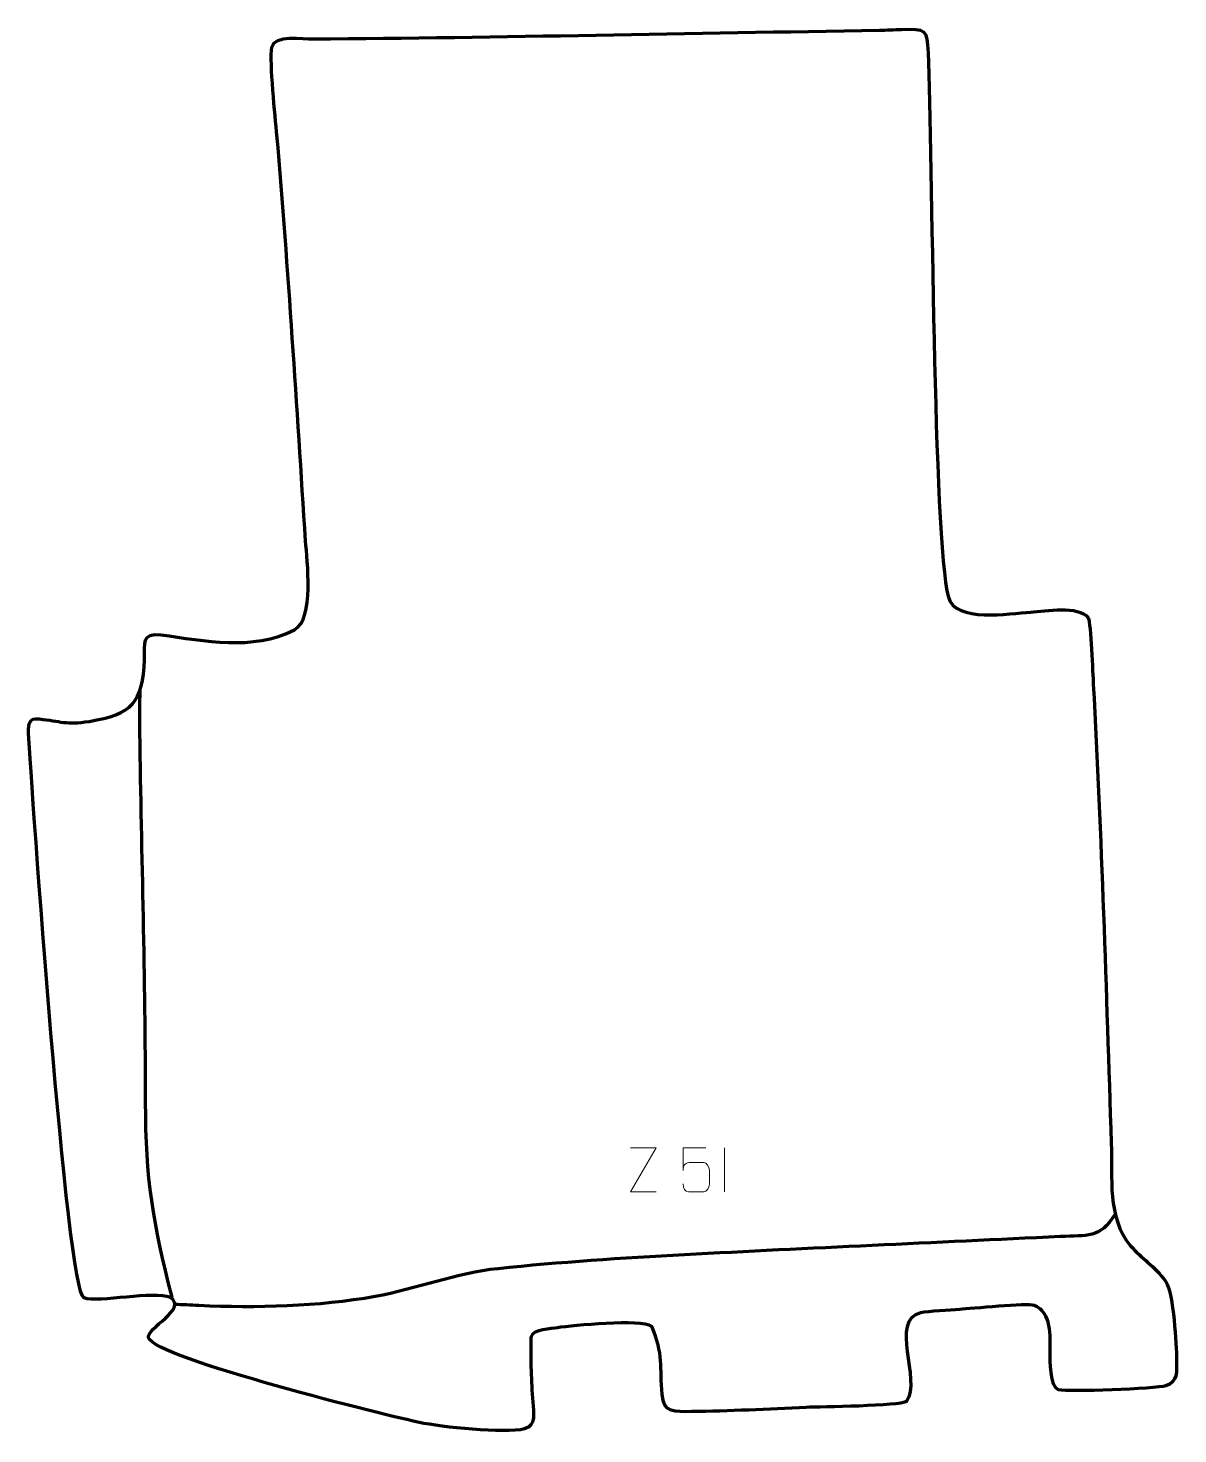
# Model space of a CAD drawing. Header units: millimetres. Extents: x -573 to 80, y 220 to 1018.
import ezdxf

# ---------------------------------------------------------------- set-up
doc = ezdxf.new("R2010")
doc.units = ezdxf.units.MM
doc.header["$MEASUREMENT"] = 0
doc.layers.add('layer 1', color=7, linetype='Continuous', plot=False)
doc.layers.add('layer 2', color=7, linetype='Continuous')
doc.layers.add('layer 3', color=7, linetype='Continuous')

msp = doc.modelspace()

# ---------------------------------------------------------------- linework, layer by layer
at = {"layer": 'layer 1', "color": 250, "lineweight": 9}
for points, knots in [([(-216.0721, 357.2522), (-216.0721, 357.2522), (-230.6911, 357.2522), (-230.6911, 357.2522), (-230.6911, 357.2522), (-230.6911, 357.2522), (-216.0478, 382.2096), (-216.0478, 382.2096), (-216.0478, 382.2096), (-216.0478, 382.2096), (-230.6911, 382.2096), (-230.6911, 382.2096)], [0, 0, 0, 0, 0.25, 0.25, 0.25, 0.25, 0.5, 0.5, 0.5, 0.5, 1, 1, 1, 1]), ([(-187.9754, 382.1857), (-187.9754, 382.1857), (-200.8271, 382.1857), (-200.8271, 382.1857), (-200.8271, 382.1857), (-200.8268, 377.9551), (-200.8268, 373.7242), (-200.8271, 369.493), (-200.8271, 369.493), (-200.8274, 372.8031), (-199.1964, 373.8749), (-196.3844, 373.9354), (-196.3844, 373.9354), (-193.9448, 373.9357), (-191.5053, 373.9357), (-189.0661, 373.9354), (-189.0661, 373.9354), (-187.4163, 373.9422), (-185.9414, 371.5617), (-185.9129, 369.493), (-185.9129, 369.493), (-185.9132, 366.9057), (-185.9132, 364.3181), (-185.9129, 361.7304), (-185.9129, 361.7304), (-185.8667, 359.771), (-187.3661, 357.3347), (-188.992, 357.2762), (-188.992, 357.2762), (-190.9485, 357.2765), (-195.8435, 357.2765), (-197.8005, 357.2762), (-197.8005, 357.2762), (-199.646, 357.2674), (-200.7531, 359.2322), (-200.7739, 361.7833)], [0, 0, 0, 0, 0.1, 0.1, 0.1, 0.1, 0.2, 0.2, 0.2, 0.2, 0.3, 0.3, 0.3, 0.3, 0.4, 0.4, 0.4, 0.4, 0.5, 0.5, 0.5, 0.5, 0.6, 0.6, 0.6, 0.6, 0.7, 0.7, 0.7, 0.7, 0.8, 0.8, 0.8, 0.8, 1, 1, 1, 1])]:
    msp.add_open_spline(points, degree=3, knots=knots, dxfattribs=at)
msp.add_open_spline([(-177.3695, 382.218), (-177.3695, 382.218), (-177.3695, 357.2439), (-177.3695, 357.2439)], degree=3, dxfattribs=at)
at = {"layer": 'layer 2', "color": 142, "lineweight": 158}
for points, knots in [([(-491.2017, 297.4032), (-501.9579, 339.9908), (-506.2348, 364.1497), (-506.2564, 408.4266), (-506.2564, 408.4266), (-506.2903, 478.4626), (-508.4812, 548.1235), (-509.4897, 618.0853), (-509.4897, 618.0853), (-509.6062, 626.1636), (-509.4472, 634.2557), (-509.3794, 642.3349)], [0, 0, 0, 0, 0.25, 0.25, 0.25, 0.25, 0.5, 0.5, 0.5, 0.5, 1, 1, 1, 1]), ([(44.7606, 344.6627), (35.5454, 330.3285), (29.3893, 332.6622), (13.4052, 331.8823), (13.4052, 331.8823), (-57.7351, 328.4111), (-128.8917, 325.297), (-200.0165, 321.5068), (-200.0165, 321.5068), (-235.0458, 319.6344), (-271.1665, 317.2671), (-306.0375, 313.6105), (-306.0375, 313.6105), (-329.4484, 311.1313), (-352.2829, 302.0758), (-375.8793, 297.8102), (-375.8793, 297.8102), (-408.1133, 291.9831), (-443.3746, 291.1377), (-475.9567, 292.6781), (-475.9567, 292.6781), (-480.5244, 292.8941), (-485.0914, 293.1018), (-489.66, 293.2969)], [0, 0, 0, 0, 0.14285714, 0.14285714, 0.14285714, 0.14285714, 0.28571429, 0.28571429, 0.28571429, 0.28571429, 0.42857143, 0.42857143, 0.42857143, 0.42857143, 0.57142857, 0.57142857, 0.57142857, 0.57142857, 0.71428571, 0.71428571, 0.71428571, 0.71428571, 1, 1, 1, 1])]:
    msp.add_open_spline(points, degree=3, knots=knots, dxfattribs=at)
at = {"layer": 'layer 3', "color": 242, "lineweight": 158}
msp.add_open_spline([(73.5016, 306.4352), (66.5227, 315.4825), (60.0657, 319.2184), (53.1688, 326.8028), (53.1688, 326.8028), (40.2176, 342.7031), (43.0714, 365.4418), (42.4803, 384.9561), (42.4803, 384.9561), (39.5926, 471.6802), (36.9612, 559.0774), (32.2688, 645.6742), (32.2688, 645.6742), (31.9568, 651.4284), (30.7811, 680.0955), (29.4441, 683.3471), (29.4441, 683.3471), (23.5634, 690.7843), (5.4757, 687.0002), (-3.2447, 686.6272), (-3.2447, 686.6272), (-15.2743, 685.8379), (-46.3464, 680.5031), (-50.0914, 695.0544), (-50.0914, 695.0544), (-58.8833, 729.2165), (-59.1308, 947.7862), (-61.6247, 1004.3627), (-61.6247, 1004.3627), (-62.2424, 1018.3752), (-62.7563, 1017.8685), (-76.6774, 1017.6042), (-76.6774, 1017.6042), (-80.8865, 1017.5243), (-85.0689, 1017.2906), (-89.2699, 1017.1731), (-89.2699, 1017.1731), (-196.5665, 1015.5076), (-303.9936, 1013.1197), (-411.2831, 1012.1921), (-411.2831, 1012.1921), (-416.4254, 1012.4361), (-433.3169, 1014.609), (-434.5902, 1007.6373), (-434.5902, 1007.6373), (-435.8144, 998.7546), (-432.5463, 967.9313), (-431.6307, 957.5252), (-431.6307, 957.5252), (-424.9569, 880.9065), (-420.3967, 803.6968), (-415.3124, 726.9258), (-415.3124, 726.9258), (-414.4898, 715.8743), (-410.3688, 682.5527), (-421.5911, 676.5599), (-421.5911, 676.5599), (-445.8489, 664.4046), (-472.2932, 670.3123), (-497.6605, 673.7393), (-497.6605, 673.7393), (-508.6686, 674.8119), (-506.6342, 669.2342), (-506.863, 659.7725), (-506.863, 659.7725), (-507.8613, 635.3036), (-513.7314, 628.4976), (-538.3579, 624.5527), (-538.3579, 624.5527), (-551.4438, 622.4565), (-554.5251, 624.6839), (-566.688, 625.9474), (-566.688, 625.9474), (-572.3185, 626.5323), (-573.0132, 623.725), (-572.7195, 618.1857), (-572.7195, 618.1857), (-571.0767, 587.765), (-551.0755, 300.4309), (-541.1928, 296.9832), (-541.1928, 296.9832), (-532.8276, 294.0651), (-501.7776, 301.2103), (-492.1627, 297.2736), (-492.1627, 297.2736), (-482.0091, 290.654), (-506.0865, 279.8023), (-504.6085, 274.431), (-504.6085, 274.431), (-501.3855, 262.7184), (-365.6623, 229.3404), (-350.7196, 226.2219), (-350.7196, 226.2219), (-338.1371, 223.6712), (-302.456, 219.7757), (-290.8576, 222.6226), (-290.8576, 222.6226), (-284.1566, 224.2674), (-285.8941, 232.0066), (-286.2764, 237.7793), (-286.2764, 237.7793), (-287.0871, 250.019), (-287.6815, 261.3766), (-287.3353, 273.6765), (-287.3353, 273.6765), (-287.3147, 274.2308), (-287.2965, 274.5985), (-287.2088, 275.135), (-287.2088, 275.135), (-286.0835, 278.9956), (-275.4705, 279.613), (-272.1805, 280.067), (-272.1805, 280.067), (-263.7779, 281.2262), (-224.7301, 285.23), (-218.6724, 280.7718), (-218.6724, 280.7718), (-211.8478, 265.2975), (-214.0104, 257.5541), (-212.7875, 242.2755), (-212.7875, 242.2755), (-211.9154, 231.3787), (-205.4606, 232.3936), (-196.1316, 232.4296), (-196.1316, 232.4296), (-174.7959, 232.6015), (-152.2764, 233.8962), (-130.8999, 234.8069), (-130.8999, 234.8069), (-122.8285, 235.0765), (-77.5512, 235.5738), (-73.9523, 238.1618), (-73.9523, 238.1618), (-65.1509, 250.6801), (-84.1348, 284.4271), (-65.8476, 288.4779), (-65.8476, 288.4779), (-61.3234, 289.4801), (-49.0732, 290.0201), (-43.6999, 290.456), (-43.6999, 290.456), (-37.456, 290.9594), (-5.2137, 294.011), (-1.3559, 292.7896), (-1.3559, 292.7896), (8.9605, 288.6146), (7.6546, 275.5619), (7.7411, 266.1495), (7.7411, 266.1495), (7.7825, 261.6244), (7.5432, 246.421), (12.5668, 244.8135), (12.5668, 244.8135), (18.1672, 243.4813), (67.5434, 245.2201), (73.5402, 247.1249), (73.5402, 247.1249), (80.3367, 249.2837), (79.6049, 255.2163), (79.5546, 261.516), (79.5546, 261.516), (79.482, 270.6491), (77.8932, 299.0945), (73.5016, 306.4352)], degree=3, knots=[0, 0, 0, 0, 0.02380952, 0.02380952, 0.02380952, 0.02380952, 0.04761905, 0.04761905, 0.04761905, 0.04761905, 0.07142857, 0.07142857, 0.07142857, 0.07142857, 0.0952381, 0.0952381, 0.0952381, 0.0952381, 0.11904762, 0.11904762, 0.11904762, 0.11904762, 0.14285714, 0.14285714, 0.14285714, 0.14285714, 0.16666667, 0.16666667, 0.16666667, 0.16666667, 0.19047619, 0.19047619, 0.19047619, 0.19047619, 0.21428571, 0.21428571, 0.21428571, 0.21428571, 0.23809524, 0.23809524, 0.23809524, 0.23809524, 0.26190476, 0.26190476, 0.26190476, 0.26190476, 0.28571429, 0.28571429, 0.28571429, 0.28571429, 0.30952381, 0.30952381, 0.30952381, 0.30952381, 0.33333333, 0.33333333, 0.33333333, 0.33333333, 0.35714286, 0.35714286, 0.35714286, 0.35714286, 0.38095238, 0.38095238, 0.38095238, 0.38095238, 0.4047619, 0.4047619, 0.4047619, 0.4047619, 0.42857143, 0.42857143, 0.42857143, 0.42857143, 0.45238095, 0.45238095, 0.45238095, 0.45238095, 0.47619048, 0.47619048, 0.47619048, 0.47619048, 0.5, 0.5, 0.5, 0.5, 0.52380952, 0.52380952, 0.52380952, 0.52380952, 0.54761905, 0.54761905, 0.54761905, 0.54761905, 0.57142857, 0.57142857, 0.57142857, 0.57142857, 0.5952381, 0.5952381, 0.5952381, 0.5952381, 0.61904762, 0.61904762, 0.61904762, 0.61904762, 0.64285714, 0.64285714, 0.64285714, 0.64285714, 0.66666667, 0.66666667, 0.66666667, 0.66666667, 0.69047619, 0.69047619, 0.69047619, 0.69047619, 0.71428571, 0.71428571, 0.71428571, 0.71428571, 0.73809524, 0.73809524, 0.73809524, 0.73809524, 0.76190476, 0.76190476, 0.76190476, 0.76190476, 0.78571429, 0.78571429, 0.78571429, 0.78571429, 0.80952381, 0.80952381, 0.80952381, 0.80952381, 0.83333333, 0.83333333, 0.83333333, 0.83333333, 0.85714286, 0.85714286, 0.85714286, 0.85714286, 0.88095238, 0.88095238, 0.88095238, 0.88095238, 0.9047619, 0.9047619, 0.9047619, 0.9047619, 0.92857143, 0.92857143, 0.92857143, 0.92857143, 0.95238095, 0.95238095, 0.95238095, 0.95238095, 1, 1, 1, 1], dxfattribs=at)

doc.saveas('drawing.dxf')
